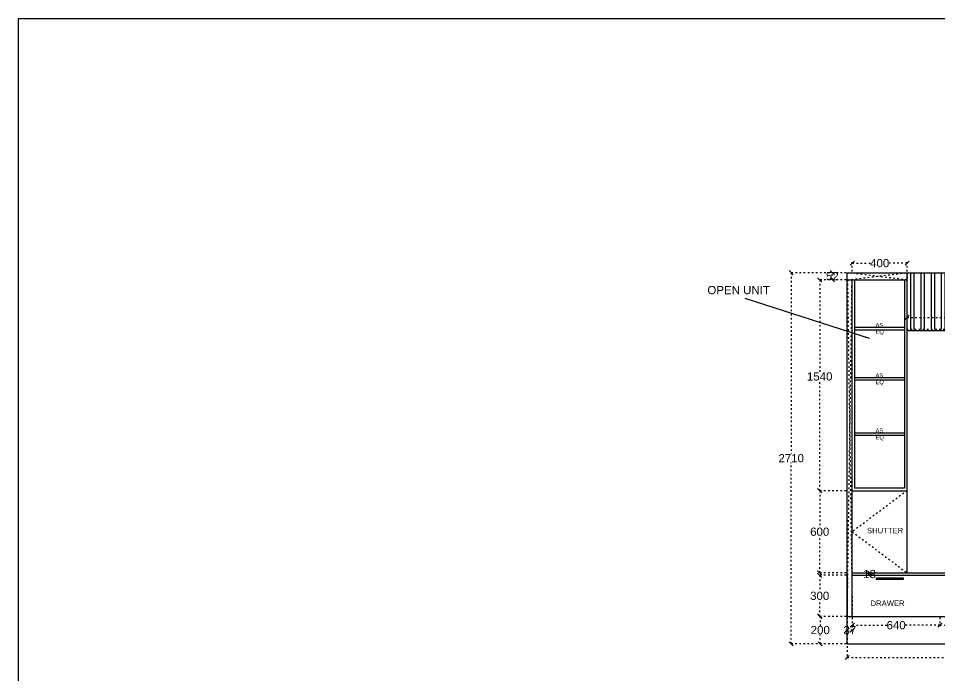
# Model space of a CAD drawing. Header units: millimetres. Extents: x 220712 to 1505573, y -354410 to 241923.
# Drawn here: x 269706 to 276435, y 93181 to 97980 of the extents above; entities that cross this region are included whole.
import ezdxf

# ---------------------------------------------------------------- set-up
doc = ezdxf.new("R2010")
doc.units = ezdxf.units.MM
doc.header["$MEASUREMENT"] = 0
doc.linetypes.add('ACAD_ISO03W100', pattern=[30, 12, -18])
doc.layers.add('Walls', color=253, linetype='Continuous')
doc.layers.add('Words', color=7, linetype='Continuous')
doc.styles.get("Standard").update_dxf_attribs({"font": 'arial.ttf'})
doc.dimstyles.get("Standard").update_dxf_attribs({"dimtxt": 60, "dimasz": 30, "dimexe": 7.75, "dimexo": 8.13, "dimgap": 0.63, "dimtad": 0, "dimtih": 1, "dimtoh": 1, "dimdec": 0, "dimzin": 0, "dimtxsty": 'Standard', "dimblk": 'OBLIQUE', "dimcen": 2.25, "dimclrd": 1, "dimclre": 1, "dimclrt": 1, "dimadec": 0, "dimazin": 0, "dimtfac": 1, "dimtdec": 0, "dimtofl": 0, "dimtmove": 0, "dimatfit": 3, "dimfxl": 1, "dimtolj": 1, "dimtzin": 0, "dimlwd": 30, "dimarcsym": 0})

# ---------------------------------------------------------------- blocks, each defined once
blk = doc.blocks.new('_Oblique')
at = {"color": 0, "linetype": 'ByBlock', "lineweight": -2}
blk.add_line((-0.5, -0.5), (0.5, 0.5), dxfattribs=at)
blk = doc.blocks.new('*D2108')
at = {"layer": 'Defpoints', "color": 0, "linetype": 'ACAD_ISO03W100', "lineweight": -2, "transparency": 16777216}
for p in [(275559.4, 96071.3), (275762.5, 96071.3), (275760.7, 94531.3)]:
    blk.add_point(p, dxfattribs=at)
at = {"layer": 'Walls', "color": 1, "linetype": 'ACAD_ISO03W100', "lineweight": -2, "transparency": 16777216}
for p, q in [((275754.4, 96071.3), (275551.7, 96071.3)), ((275752.6, 94531.3), (275551.7, 94531.3))]:
    blk.add_line(p, q, dxfattribs=at)
at = {"layer": 'Walls', "color": 1, "linetype": 'ACAD_ISO03W100', "lineweight": 30, "transparency": 16777216}
for p, q in [((275559.4, 96071.3), (275559.4, 95396.5)), ((275559.4, 94531.3), (275559.4, 95334))]:
    blk.add_line(p, q, dxfattribs=at)
at = {"layer": 'Walls', "color": 1, "linetype": 'ACAD_ISO03W100', "lineweight": 30, "transparency": 16777216, "xscale": 30, "yscale": 30, "zscale": 30}
for p, rotation in [((275559.4, 96071.3), 90), ((275559.4, 94531.3), 270)]:
    blk.add_blockref('_Oblique', p, dxfattribs=dict(at, rotation=rotation))
at = {"layer": 'Walls', "color": 1, "linetype": 'ACAD_ISO03W100', "transparency": 16777216, "insert": (275559.4, 95365.3), "char_height": 60, "attachment_point": 5}
blk.add_mtext('\\A1;1540', dxfattribs=at)
blk = doc.blocks.new('*D2233')
at = {"layer": 'Defpoints', "color": 0, "linetype": 'ACAD_ISO03W100', "lineweight": -2, "transparency": 16777216}
for p in [(275760.7, 94531.3), (275559.4, 93931.3), (275760.7, 93931.3)]:
    blk.add_point(p, dxfattribs=at)
at = {"layer": 'Walls', "color": 1, "linetype": 'ACAD_ISO03W100', "lineweight": -2, "transparency": 16777216}
for p, q in [((275752.6, 94531.3), (275551.7, 94531.3)), ((275752.6, 93931.3), (275551.7, 93931.3))]:
    blk.add_line(p, q, dxfattribs=at)
at = {"layer": 'Walls', "color": 1, "linetype": 'ACAD_ISO03W100', "lineweight": 30, "transparency": 16777216}
for p, q in [((275559.4, 94531.3), (275559.4, 94262.5)), ((275559.4, 93931.3), (275559.4, 94200))]:
    blk.add_line(p, q, dxfattribs=at)
at = {"layer": 'Walls', "color": 1, "linetype": 'ACAD_ISO03W100', "lineweight": 30, "transparency": 16777216, "xscale": 30, "yscale": 30, "zscale": 30}
for p, rotation in [((275559.4, 94531.3), 90), ((275559.4, 93931.3), 270)]:
    blk.add_blockref('_Oblique', p, dxfattribs=dict(at, rotation=rotation))
at = {"layer": 'Walls', "color": 1, "linetype": 'ACAD_ISO03W100', "transparency": 16777216, "insert": (275559.4, 94231.3), "char_height": 60, "attachment_point": 5}
blk.add_mtext('\\A1;600', dxfattribs=at)
blk = doc.blocks.new('*D2234')
at = {"layer": 'Defpoints', "color": 0, "linetype": 'ACAD_ISO03W100', "lineweight": -2, "transparency": 16777216}
for p in [(275559.4, 93913.3), (275760.7, 93913.3), (275760.7, 93613.3)]:
    blk.add_point(p, dxfattribs=at)
at = {"layer": 'Walls', "color": 1, "linetype": 'ACAD_ISO03W100', "lineweight": -2, "transparency": 16777216}
for p, q in [((275752.6, 93913.3), (275551.7, 93913.3)), ((275752.6, 93613.3), (275551.7, 93613.3))]:
    blk.add_line(p, q, dxfattribs=at)
at = {"layer": 'Walls', "color": 1, "linetype": 'ACAD_ISO03W100', "lineweight": 30, "transparency": 16777216}
for p, q in [((275559.4, 93913.3), (275559.4, 93794.5)), ((275559.4, 93613.3), (275559.4, 93732))]:
    blk.add_line(p, q, dxfattribs=at)
at = {"layer": 'Walls', "color": 1, "linetype": 'ACAD_ISO03W100', "lineweight": 30, "transparency": 16777216, "xscale": 30, "yscale": 30, "zscale": 30}
for p, rotation in [((275559.4, 93913.3), 90), ((275559.4, 93613.3), 270)]:
    blk.add_blockref('_Oblique', p, dxfattribs=dict(at, rotation=rotation))
at = {"layer": 'Walls', "color": 1, "linetype": 'ACAD_ISO03W100', "transparency": 16777216, "insert": (275559.4, 93763.3), "char_height": 60, "attachment_point": 5}
blk.add_mtext('\\A1;300', dxfattribs=at)
blk = doc.blocks.new('*D2235')
at = {"layer": 'Defpoints', "color": 0, "linetype": 'ACAD_ISO03W100', "lineweight": -2, "transparency": 16777216}
for p in [(275760.7, 93613.3), (275563.2, 93413.3), (275760.7, 93413.3)]:
    blk.add_point(p, dxfattribs=at)
at = {"layer": 'Walls', "color": 1, "linetype": 'ACAD_ISO03W100', "lineweight": -2, "transparency": 16777216}
for p, q in [((275752.6, 93613.3), (275555.4, 93613.3)), ((275752.6, 93413.3), (275555.4, 93413.3))]:
    blk.add_line(p, q, dxfattribs=at)
at = {"layer": 'Walls', "color": 1, "linetype": 'ACAD_ISO03W100', "lineweight": 30, "transparency": 16777216}
for p, q in [((275563.2, 93613.3), (275563.2, 93544.5)), ((275563.2, 93413.3), (275563.2, 93482))]:
    blk.add_line(p, q, dxfattribs=at)
at = {"layer": 'Walls', "color": 1, "linetype": 'ACAD_ISO03W100', "lineweight": 30, "transparency": 16777216, "xscale": 30, "yscale": 30, "zscale": 30}
for p, rotation in [((275563.2, 93613.3), 90), ((275563.2, 93413.3), 270)]:
    blk.add_blockref('_Oblique', p, dxfattribs=dict(at, rotation=rotation))
at = {"layer": 'Walls', "color": 1, "linetype": 'ACAD_ISO03W100', "transparency": 16777216, "insert": (275563.2, 93513.3), "char_height": 60, "attachment_point": 5}
blk.add_mtext('\\A1;200', dxfattribs=at)
blk = doc.blocks.new('*D2236')
at = {"layer": 'Defpoints', "color": 0, "linetype": 'ACAD_ISO03W100', "lineweight": -2, "transparency": 16777216}
for p in [(275760.7, 93613.8), (277857.7, 93613.3), (277857.7, 93312.5)]:
    blk.add_point(p, dxfattribs=at)
at = {"layer": 'Walls', "color": 1, "linetype": 'ACAD_ISO03W100', "lineweight": -2, "transparency": 16777216}
for p, q in [((275760.7, 93605.7), (275760.7, 93304.8)), ((277857.7, 93605.1), (277857.7, 93304.8))]:
    blk.add_line(p, q, dxfattribs=at)
at = {"layer": 'Walls', "color": 1, "linetype": 'ACAD_ISO03W100', "lineweight": 30, "transparency": 16777216}
for p, q in [((275760.7, 93312.5), (276718.5, 93312.5)), ((277857.7, 93312.5), (276900, 93312.5))]:
    blk.add_line(p, q, dxfattribs=at)
at = {"layer": 'Walls', "color": 1, "linetype": 'ACAD_ISO03W100', "lineweight": 30, "transparency": 16777216, "xscale": 30, "yscale": 30, "zscale": 30, "rotation": 180}
blk.add_blockref('_Oblique', (275760.7, 93312.5), dxfattribs=at)
at = {"layer": 'Walls', "color": 1, "linetype": 'ACAD_ISO03W100', "lineweight": 30, "transparency": 16777216, "xscale": 30, "yscale": 30, "zscale": 30}
blk.add_blockref('_Oblique', (277857.7, 93312.5), dxfattribs=at)
at = {"layer": 'Walls', "color": 1, "linetype": 'ACAD_ISO03W100', "transparency": 16777216, "insert": (276809.2, 93312.5), "char_height": 60, "attachment_point": 5}
blk.add_mtext('\\A1;2097', dxfattribs=at)
blk = doc.blocks.new('*D2238')
at = {"layer": 'Defpoints', "color": 0, "linetype": 'ACAD_ISO03W100', "lineweight": -2, "transparency": 16777216}
for p in [(277510.7, 95797.3), (276197.7, 95699.3), (277510.7, 95493.2)]:
    blk.add_point(p, dxfattribs=at)
at = {"layer": 'Walls', "color": 1, "linetype": 'ACAD_ISO03W100', "lineweight": -2, "transparency": 16777216}
for p, q in [((276197.7, 95707.4), (276197.7, 95805.1)), ((277510.7, 95501.3), (277510.7, 95805.1))]:
    blk.add_line(p, q, dxfattribs=at)
at = {"layer": 'Walls', "color": 1, "linetype": 'ACAD_ISO03W100', "lineweight": 30, "transparency": 16777216}
for p, q in [((276197.7, 95797.3), (276766.8, 95797.3)), ((277510.7, 95797.3), (276941.6, 95797.3))]:
    blk.add_line(p, q, dxfattribs=at)
at = {"layer": 'Walls', "color": 1, "linetype": 'ACAD_ISO03W100', "lineweight": 30, "transparency": 16777216, "xscale": 30, "yscale": 30, "zscale": 30, "rotation": 180}
blk.add_blockref('_Oblique', (276197.7, 95797.3), dxfattribs=at)
at = {"layer": 'Walls', "color": 1, "linetype": 'ACAD_ISO03W100', "lineweight": 30, "transparency": 16777216, "xscale": 30, "yscale": 30, "zscale": 30}
blk.add_blockref('_Oblique', (277510.7, 95797.3), dxfattribs=at)
at = {"layer": 'Walls', "color": 1, "linetype": 'ACAD_ISO03W100', "transparency": 16777216, "insert": (276854.2, 95797.3), "char_height": 60, "attachment_point": 5}
blk.add_mtext('\\A1;1313', dxfattribs=at)
blk = doc.blocks.new('*D2097')
at = {"layer": 'Defpoints', "color": 0, "linetype": 'ACAD_ISO03W100', "lineweight": -2, "transparency": 16777216}
for p in [(276197.7, 96193), (275797.7, 96123.3), (276197.7, 96123.3)]:
    blk.add_point(p, dxfattribs=at)
at = {"layer": 'Walls', "color": 1, "linetype": 'ACAD_ISO03W100', "lineweight": -2, "transparency": 16777216}
for p, q in [((275797.7, 96131.4), (275797.7, 96200.8)), ((276197.7, 96131.4), (276197.7, 96200.8))]:
    blk.add_line(p, q, dxfattribs=at)
at = {"layer": 'Walls', "color": 1, "linetype": 'ACAD_ISO03W100', "lineweight": 30, "transparency": 16777216}
for p, q in [((275797.7, 96193), (275929.7, 96193)), ((276197.7, 96193), (276065.7, 96193))]:
    blk.add_line(p, q, dxfattribs=at)
at = {"layer": 'Walls', "color": 1, "linetype": 'ACAD_ISO03W100', "lineweight": 30, "transparency": 16777216, "xscale": 30, "yscale": 30, "zscale": 30, "rotation": 180}
blk.add_blockref('_Oblique', (275797.7, 96193), dxfattribs=at)
at = {"layer": 'Walls', "color": 1, "linetype": 'ACAD_ISO03W100', "lineweight": 30, "transparency": 16777216, "xscale": 30, "yscale": 30, "zscale": 30}
blk.add_blockref('_Oblique', (276197.7, 96193), dxfattribs=at)
at = {"layer": 'Walls', "color": 1, "linetype": 'ACAD_ISO03W100', "transparency": 16777216, "insert": (275997.7, 96193), "char_height": 60, "attachment_point": 5}
blk.add_mtext('\\A1;400', dxfattribs=at)
blk = doc.blocks.new('*D2285')
at = {"layer": 'Defpoints', "color": 0, "linetype": 'ACAD_ISO03W100', "lineweight": -2, "transparency": 16777216}
for p in [(275351, 96123.3), (275761.8, 96123.3), (275760.7, 93413.3)]:
    blk.add_point(p, dxfattribs=at)
at = {"layer": 'Walls', "color": 1, "linetype": 'ACAD_ISO03W100', "lineweight": -2, "transparency": 16777216}
for p, q in [((275753.7, 96123.3), (275343.3, 96123.3)), ((275752.6, 93413.3), (275343.3, 93413.3))]:
    blk.add_line(p, q, dxfattribs=at)
at = {"layer": 'Walls', "color": 1, "linetype": 'ACAD_ISO03W100', "lineweight": 30, "transparency": 16777216}
for p, q in [((275351, 96123.3), (275351, 94799.5)), ((275351, 93413.3), (275351, 94737))]:
    blk.add_line(p, q, dxfattribs=at)
at = {"layer": 'Walls', "color": 1, "linetype": 'ACAD_ISO03W100', "lineweight": 30, "transparency": 16777216, "xscale": 30, "yscale": 30, "zscale": 30}
for p, rotation in [((275351, 96123.3), 90), ((275351, 93413.3), 270)]:
    blk.add_blockref('_Oblique', p, dxfattribs=dict(at, rotation=rotation))
at = {"layer": 'Walls', "color": 1, "linetype": 'ACAD_ISO03W100', "lineweight": -2, "transparency": 16777216, "insert": (275351, 94768.3), "char_height": 60, "attachment_point": 5}
blk.add_mtext('\\A1;2710', dxfattribs=at)
blk = doc.blocks.new('*D2286')
at = {"layer": 'Defpoints', "color": 0, "linetype": 'ACAD_ISO03W100', "lineweight": -2, "transparency": 16777216}
for p in [(275797.7, 93613.3), (276437.7, 93613.3), (276437.7, 93548.5)]:
    blk.add_point(p, dxfattribs=at)
at = {"layer": 'Walls', "color": 1, "linetype": 'ACAD_ISO03W100', "lineweight": -2, "transparency": 16777216}
for p, q in [((275797.7, 93605.1), (275797.7, 93540.8)), ((276437.7, 93605.1), (276437.7, 93540.8))]:
    blk.add_line(p, q, dxfattribs=at)
at = {"layer": 'Walls', "color": 1, "linetype": 'ACAD_ISO03W100', "lineweight": 30, "transparency": 16777216}
for p, q in [((275797.7, 93548.5), (276050.7, 93548.5)), ((276437.7, 93548.5), (276184.7, 93548.5))]:
    blk.add_line(p, q, dxfattribs=at)
at = {"layer": 'Walls', "color": 1, "linetype": 'ACAD_ISO03W100', "lineweight": 30, "transparency": 16777216, "xscale": 30, "yscale": 30, "zscale": 30, "rotation": 180}
blk.add_blockref('_Oblique', (275797.7, 93548.5), dxfattribs=at)
at = {"layer": 'Walls', "color": 1, "linetype": 'ACAD_ISO03W100', "lineweight": 30, "transparency": 16777216, "xscale": 30, "yscale": 30, "zscale": 30}
blk.add_blockref('_Oblique', (276437.7, 93548.5), dxfattribs=at)
at = {"layer": 'Walls', "color": 1, "linetype": 'ACAD_ISO03W100', "lineweight": -2, "transparency": 16777216, "insert": (276117.7, 93548.5), "char_height": 60, "attachment_point": 5}
blk.add_mtext('\\A1;640', dxfattribs=at)
blk = doc.blocks.new('*D2287')
at = {"layer": 'Defpoints', "color": 0, "linetype": 'ACAD_ISO03W100', "lineweight": -2, "transparency": 16777216}
for p in [(276437.7, 93613.3), (277067.7, 93613.3), (277067.7, 93548.5)]:
    blk.add_point(p, dxfattribs=at)
at = {"layer": 'Walls', "color": 1, "linetype": 'ACAD_ISO03W100', "lineweight": -2, "transparency": 16777216}
for p, q in [((276437.7, 93605.1), (276437.7, 93540.8)), ((277067.7, 93605.1), (277067.7, 93540.8))]:
    blk.add_line(p, q, dxfattribs=at)
at = {"layer": 'Walls', "color": 1, "linetype": 'ACAD_ISO03W100', "lineweight": 30, "transparency": 16777216}
for p, q in [((276437.7, 93548.5), (276685.7, 93548.5)), ((277067.7, 93548.5), (276819.7, 93548.5))]:
    blk.add_line(p, q, dxfattribs=at)
at = {"layer": 'Walls', "color": 1, "linetype": 'ACAD_ISO03W100', "lineweight": 30, "transparency": 16777216, "xscale": 30, "yscale": 30, "zscale": 30, "rotation": 180}
blk.add_blockref('_Oblique', (276437.7, 93548.5), dxfattribs=at)
at = {"layer": 'Walls', "color": 1, "linetype": 'ACAD_ISO03W100', "lineweight": 30, "transparency": 16777216, "xscale": 30, "yscale": 30, "zscale": 30}
blk.add_blockref('_Oblique', (277067.7, 93548.5), dxfattribs=at)
at = {"layer": 'Walls', "color": 1, "linetype": 'ACAD_ISO03W100', "lineweight": -2, "transparency": 16777216, "insert": (276752.7, 93548.5), "char_height": 60, "attachment_point": 5}
blk.add_mtext('\\A1;630', dxfattribs=at)
blk = doc.blocks.new('*D2289')
at = {"layer": 'Defpoints', "color": 0, "linetype": 'ACAD_ISO03W100', "lineweight": -2, "transparency": 16777216}
for p in [(275760.7, 93613.3), (275797.7, 93613.3), (275760.7, 93512)]:
    blk.add_point(p, dxfattribs=at)
at = {"layer": 'Walls', "color": 1, "linetype": 'ACAD_ISO03W100', "lineweight": -2, "transparency": 16777216}
for p, q in [((275760.7, 93605.1), (275760.7, 93504.2)), ((275797.7, 93605.1), (275797.7, 93504.2))]:
    blk.add_line(p, q, dxfattribs=at)
at = {"layer": 'Walls', "color": 1, "linetype": 'ACAD_ISO03W100', "lineweight": 30, "transparency": 16777216}
blk.add_line((275797.7, 93512), (275760.7, 93512), dxfattribs=at)
at = {"layer": 'Walls', "color": 1, "linetype": 'ACAD_ISO03W100', "lineweight": 30, "transparency": 16777216, "xscale": 30, "yscale": 30, "zscale": 30, "rotation": 180}
blk.add_blockref('_Oblique', (275760.7, 93512), dxfattribs=at)
at = {"layer": 'Walls', "color": 1, "linetype": 'ACAD_ISO03W100', "lineweight": 30, "transparency": 16777216, "xscale": 30, "yscale": 30, "zscale": 30}
blk.add_blockref('_Oblique', (275797.7, 93512), dxfattribs=at)
at = {"layer": 'Walls', "color": 1, "linetype": 'ACAD_ISO03W100', "lineweight": -2, "transparency": 16777216, "insert": (275779.2, 93512), "char_height": 60, "attachment_point": 5}
blk.add_mtext('\\A1;37', dxfattribs=at)
blk = doc.blocks.new('*D2290')
at = {"layer": 'Defpoints', "color": 0, "linetype": 'ACAD_ISO03W100', "lineweight": -2, "transparency": 16777216}
for p in [(275797.7, 93931.3), (275797.7, 93913.3), (275923.5, 93931.3)]:
    blk.add_point(p, dxfattribs=at)
at = {"layer": 'Walls', "color": 1, "linetype": 'ACAD_ISO03W100', "lineweight": -2, "transparency": 16777216}
for p, q in [((275805.8, 93931.3), (275931.3, 93931.3)), ((275805.8, 93913.3), (275931.3, 93913.3))]:
    blk.add_line(p, q, dxfattribs=at)
at = {"layer": 'Walls', "color": 1, "linetype": 'ACAD_ISO03W100', "lineweight": 30, "transparency": 16777216}
blk.add_line((275923.5, 93913.3), (275923.5, 93931.3), dxfattribs=at)
at = {"layer": 'Walls', "color": 1, "linetype": 'ACAD_ISO03W100', "lineweight": 30, "transparency": 16777216, "xscale": 30, "yscale": 30, "zscale": 30}
for p, rotation in [((275923.5, 93931.3), 90), ((275923.5, 93913.3), 270)]:
    blk.add_blockref('_Oblique', p, dxfattribs=dict(at, rotation=rotation))
at = {"layer": 'Walls', "color": 1, "linetype": 'ACAD_ISO03W100', "lineweight": -2, "transparency": 16777216, "insert": (275923.5, 93922.3), "char_height": 60, "attachment_point": 5}
blk.add_mtext('\\A1;18', dxfattribs=at)
blk = doc.blocks.new('*D2291')
at = {"layer": 'Defpoints', "color": 0, "linetype": 'ACAD_ISO03W100', "lineweight": -2, "transparency": 16777216}
for p in [(275651.5, 96123.3), (275760.7, 96123.3), (275760.7, 96071.3)]:
    blk.add_point(p, dxfattribs=at)
at = {"layer": 'Walls', "color": 1, "linetype": 'ACAD_ISO03W100', "lineweight": -2, "transparency": 16777216}
for p, q in [((275752.6, 96123.3), (275643.8, 96123.3)), ((275752.6, 96071.3), (275643.8, 96071.3))]:
    blk.add_line(p, q, dxfattribs=at)
at = {"layer": 'Walls', "color": 1, "linetype": 'ACAD_ISO03W100', "lineweight": 30, "transparency": 16777216}
blk.add_line((275651.5, 96071.3), (275651.5, 96123.3), dxfattribs=at)
at = {"layer": 'Walls', "color": 1, "linetype": 'ACAD_ISO03W100', "lineweight": 30, "transparency": 16777216, "xscale": 30, "yscale": 30, "zscale": 30}
for p, rotation in [((275651.5, 96123.3), 90), ((275651.5, 96071.3), 270)]:
    blk.add_blockref('_Oblique', p, dxfattribs=dict(at, rotation=rotation))
at = {"layer": 'Walls', "color": 1, "linetype": 'ACAD_ISO03W100', "lineweight": -2, "transparency": 16777216, "insert": (275651.5, 96097.3), "char_height": 60, "attachment_point": 5}
blk.add_mtext('\\A1;52', dxfattribs=at)

msp = doc.modelspace()

# ---------------------------------------------------------------- hatches: boundary and pattern name
at = {"layer": 'Walls', "linetype": 'ACAD_ISO03W100', "lineweight": -2, "true_color": 0xc7c8ca}
h = msp.add_hatch(dxfattribs=at)
h.set_pattern_fill('ANSI32', color=9, scale=200, angle=45)
h.paths.add_polyline_path([(277701.7, 96123.3), (276197.7, 96123.3), (276197.7, 96071.3), (276197.7, 95708.3), (277314.9, 95708.3, -0.378137), (277519.7, 95493.4), (277519.7, 94400, 0.937203), (277701.7, 94402.6)])
h.paths.add_polyline_path([(276743.3, 95735.1), (276959.8, 95735.1), (276959.8, 95858.7), (276743.3, 95858.7)], flags=24)
h.paths.add_polyline_path([(277521.6, 95347.1), (277691.5, 95347.1), (277691.5, 95470.7), (277521.6, 95470.7)], flags=24)

# ---------------------------------------------------------------- linework, layer by layer
at = {"layer": 'Walls', "color": 18, "true_color": 0x000000}
for p, q in [((276160.7, 96199.3), (276160.7, 96199.3)), ((275760.7, 93413.3), (275760.7, 96123.3)), ((275760.7, 96123.3), (277857.7, 96123.3)), ((276197.7, 93931.3), (276197.7, 96123.3)), ((275760.7, 96071.3), (276197.7, 96071.3)), ((275797.7, 93613.3), (275797.7, 96071.3)), ((275815.7, 94549.3), (275815.7, 96071.3)), ((276179.7, 96071.3), (276179.7, 94549.3)), ((276179.7, 95722.3), (275815.7, 95722.3)), ((276179.7, 95722.3), (275815.7, 95722.3)), ((276179.7, 95704.3), (275815.7, 95704.3)), ((277314.5, 95699.3), (276197.7, 95699.3)), ((276179.7, 95355.3), (275815.7, 95355.3)), ((276179.7, 95337.3), (275815.7, 95337.3)), ((276179.7, 95337.3), (275815.7, 95337.3)), ((276179.7, 94952.3), (275815.7, 94952.3)), ((276179.7, 94934.3), (275815.7, 94934.3)), ((276179.7, 94934.3), (275815.7, 94934.3)), ((275797.7, 94531.3), (276197.7, 94531.3)), ((276179.7, 94549.3), (275815.7, 94549.3)), ((275760.7, 93913.3), (275760.7, 93613.3)), ((275797.7, 93931.3), (277857.7, 93931.3)), ((275797.7, 93931.3), (276160.7, 93931.3)), ((275797.7, 93913.3), (277857.7, 93913.3)), ((275760.7, 93613.3), (277857.7, 93613.3)), ((275760.7, 93413.3), (277857.7, 93413.3))]:
    msp.add_line(p, q, dxfattribs=at)
at = {"layer": 'Walls', "color": 40, "linetype": 'ACAD_ISO03W100', "true_color": 0xf8d731}
for p, q in [((276179.7, 95704.3), (276160.7, 95704.3)), ((277314.5, 95708.3), (276197.7, 95708.3)), ((277314.5, 95706.3), (276197.7, 95706.3)), ((277314.5, 95704.3), (276197.7, 95704.3))]:
    msp.add_line(p, q, dxfattribs=at)
at = {"layer": 'Walls', "color": 159, "lineweight": -2, "true_color": 0x22346e}
msp.add_lwpolyline([(269705.5, 97980.5), (296638, 97980.5), (296638, 77591), (269705.5, 77591)], close=True, dxfattribs=at)
at = {"layer": 'Walls', "color": 240, "linetype": 'ACAD_ISO03W100', "lineweight": -2, "true_color": 0xed1f24}
for points in [[(275760.7, 96071.3), (276197.7, 96123.3), (276197.7, 96071.3), (275761.8, 96123.3)], [(275762.5, 96071.3), (275797.7, 93613.3), (275760.7, 93613.3), (275795.9, 96071.3)]]:
    msp.add_lwpolyline(points, dxfattribs=at)
at = {"layer": 'Walls', "color": 9, "linetype": 'ACAD_ISO03W100', "true_color": 0xc7c8ca}
msp.add_lwpolyline([(276197.7, 94531.3), (275797.7, 94231.3), (276197.7, 93931.3)], dxfattribs=at)
at = {"layer": 'Walls', "color": 18, "true_color": 0x000000}
msp.add_lwpolyline([(275973.9, 93895.8), (276168.4, 93895.8), (276168.4, 93882.8), (275973.9, 93882.8)], close=True, dxfattribs=at)

# ---------------------------------------------------------------- texts
at = {"color": 7, "char_height": 40, "attachment_point": 1}
for s, insert in [('SHUTTER', (275905.4, 94259.8)), ('DRAWER', (275931.4, 93729.3))]:
    msp.add_mtext_dynamic_manual_height_columns(s, width=246.425, gutter_width=1213, heights=[0], dxfattribs=dict(at, insert=insert))
at = {"layer": 'Words', "color": 0, "attachment_point": 1}
for s, width, heights, insert, char_height in [('\\pxt2;OPEN UNIT', 808.219, [440.1], (274739.1, 96026.5), 60), ('AS\\PEQ', 1178.022, [0], (275967.2, 95755.8), 30), ('AS\\PEQ', 1178.022, [0], (275967.2, 95388.8), 30), ('AS\\PEQ', 1178.022, [0], (275967.2, 94985.8), 30)]:
    msp.add_mtext_dynamic_manual_height_columns(s, width=width, gutter_width=866.4, heights=heights, dxfattribs=dict(at, insert=insert, char_height=char_height))

# ---------------------------------------------------------------- dimensions: what is measured, and where the dimension line sits
at = {"layer": 'Walls', "color": 18, "linetype": 'ACAD_ISO03W100', "true_color": 0x000000}
for base, p1, p2, picture, middle in [((276197.7, 96193), (275797.7, 96123.3), (276197.7, 96123.3), '*D2097', (275997.7, 96193)), ((277510.7, 95797.3), (276197.7, 95699.3), (277510.7, 95493.2), '*D2238', (276854.2, 95797.3)), ((277857.7, 93312.5), (275760.7, 93613.8), (277857.7, 93613.3), '*D2236', (276809.2, 93312.5))]:
    dim = msp.add_linear_dim(base=base, p1=p1, p2=p2, dimstyle='Standard', dxfattribs=at)
    dim.commit()
    dim.dimension.update_dxf_attribs({"geometry": picture, "text_midpoint": middle})
at = {"layer": 'Walls', "color": 159, "linetype": 'ACAD_ISO03W100', "lineweight": -2, "true_color": 0x22346e}
dim = msp.add_linear_dim(base=(275351, 96123.3), p1=(275760.7, 93413.3), p2=(275761.8, 96123.3), angle=90, dimstyle='Standard', dxfattribs=at)
dim.commit()
dim.dimension.update_dxf_attribs({"geometry": '*D2285', "text_midpoint": (275351, 94768.3)})
at = {"layer": 'Walls', "color": 240, "linetype": 'ACAD_ISO03W100', "lineweight": -2, "true_color": 0xed1f24}
dim = msp.add_linear_dim(base=(275651.5, 96123.3), p1=(275760.7, 96071.3), p2=(275760.7, 96123.3), angle=90, dimstyle='Standard', dxfattribs=at)
dim.commit()
dim.dimension.update_dxf_attribs({"geometry": '*D2291', "text_midpoint": (275651.5, 96097.3), "dimtype": 160})
at = {"layer": 'Walls', "color": 18, "linetype": 'ACAD_ISO03W100', "true_color": 0x000000}
dim = msp.add_linear_dim(base=(275559.4, 96071.3), p1=(275760.7, 94531.3), p2=(275762.5, 96071.3), angle=90, dimstyle='Standard', dxfattribs=at)
dim.commit()
dim.dimension.update_dxf_attribs({"geometry": '*D2108', "text_midpoint": (275559.4, 95365.3), "dimtype": 160})
for base, p1, p2, picture, middle in [((275559.4, 93931.3), (275760.7, 94531.3), (275760.7, 93931.3), '*D2233', (275559.4, 94231.3)), ((275559.4, 93913.3), (275760.7, 93613.3), (275760.7, 93913.3), '*D2234', (275559.4, 93763.3)), ((275563.2, 93413.3), (275760.7, 93613.3), (275760.7, 93413.3), '*D2235', (275563.2, 93513.3))]:
    dim = msp.add_linear_dim(base=base, p1=p1, p2=p2, angle=90, dimstyle='Standard', dxfattribs=at)
    dim.commit()
    dim.dimension.update_dxf_attribs({"geometry": picture, "text_midpoint": middle})
at = {"layer": 'Walls', "color": 18, "linetype": 'ACAD_ISO03W100', "lineweight": -2, "true_color": 0x000000}
dim = msp.add_linear_dim(base=(275923.5, 93931.3), p1=(275797.7, 93913.3), p2=(275797.7, 93931.3), angle=90, dimstyle='Standard', dxfattribs=at)
dim.commit()
dim.dimension.update_dxf_attribs({"geometry": '*D2290', "text_midpoint": (275923.5, 93922.3), "dimtype": 160})
dim = msp.add_linear_dim(base=(275760.7, 93512), p1=(275797.7, 93613.3), p2=(275760.7, 93613.3), dimstyle='Standard', dxfattribs=at)
dim.commit()
dim.dimension.update_dxf_attribs({"geometry": '*D2289', "text_midpoint": (275779.2, 93512), "dimtype": 160})
for base, p1, p2, picture, middle in [((276437.7, 93548.5), (275797.7, 93613.3), (276437.7, 93613.3), '*D2286', (276117.7, 93548.5)), ((277067.7, 93548.5), (276437.7, 93613.3), (277067.7, 93613.3), '*D2287', (276752.7, 93548.5))]:
    dim = msp.add_linear_dim(base=base, p1=p1, p2=p2, dimstyle='Standard', dxfattribs=at)
    dim.commit()
    dim.dimension.update_dxf_attribs({"geometry": picture, "text_midpoint": middle})

# ---------------------------------------------------------------- leaders
at = {"layer": 'Walls', "color": 252, "linetype": 'ByBlock', "true_color": 0x939598}
msp.add_leader([(275923.5, 95642.5), (275014.5, 95936)], dimstyle='Standard', override={"dimgap": 0.63, "dimtad": 0}, dxfattribs=at)

doc.saveas('drawing.dxf')
